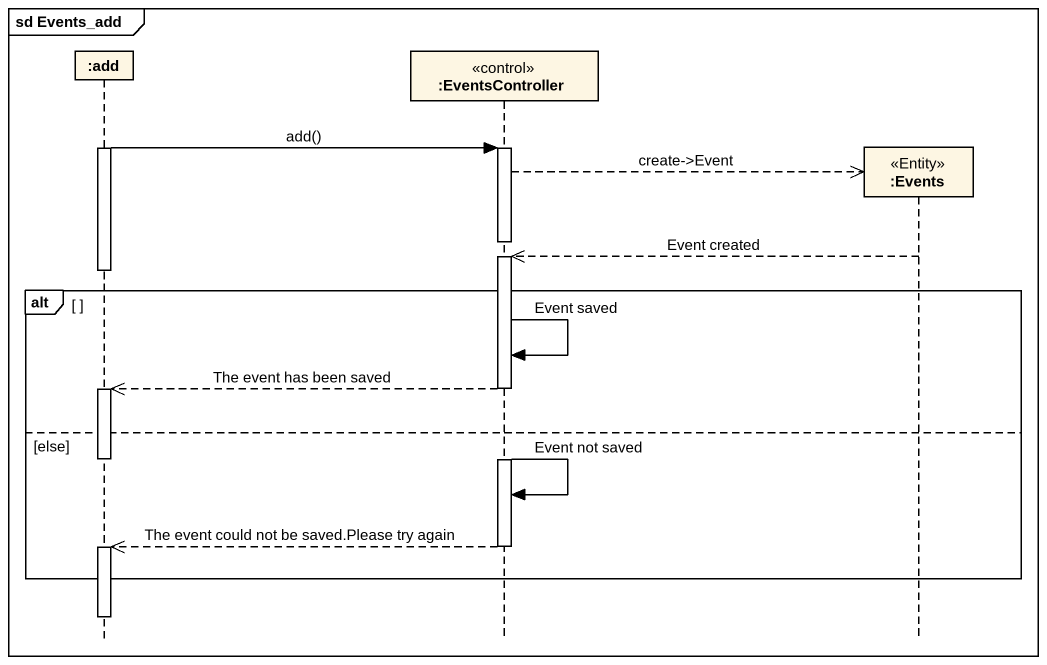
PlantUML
@startuml
mainframe sd Events_add
hide footbox
participant ":add" as add
participant ":EventsController" as EventsController <<control>>
participant ":Events" as Events <<Entity>>

activate add
add -> EventsController : add()
activate EventsController
EventsController -->> Events ** : create->Event
deactivate EventsController
Events -->> EventsController : Event created
activate EventsController
deactivate add
alt
  EventsController -> EventsController : Event saved
  EventsController -->> add : The event has been saved
  activate add
else else
  deactivate add
  EventsController -> EventsController : Event not saved
  EventsController -->> add : The event could not be saved.Please try again
  deactivate EventsController
  activate add
end
deactivate add
@enduml
